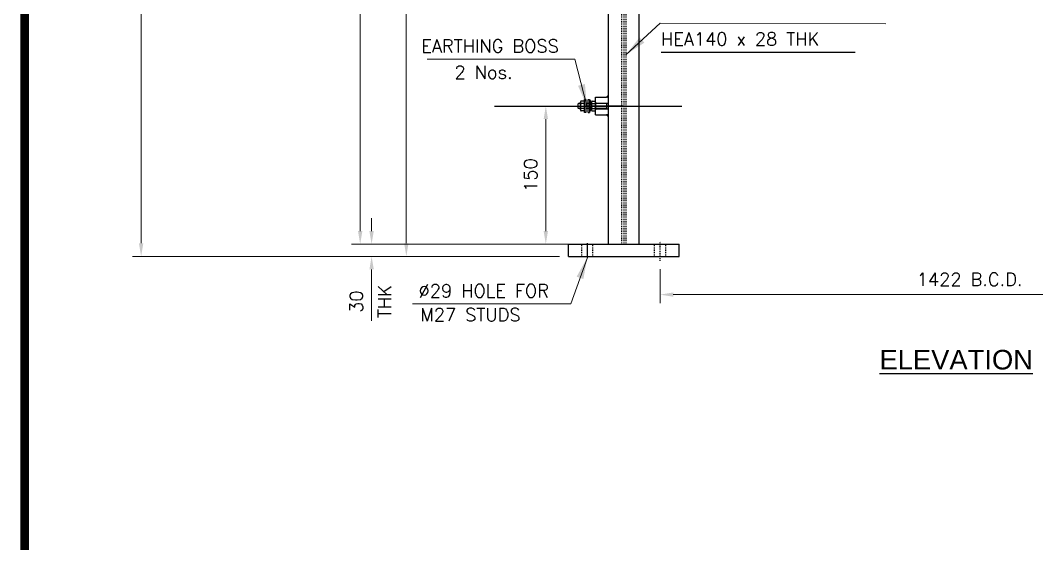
# Model space of a CAD drawing. Header units: inches. Extents: x 26960 to 35074, y -20333 to -19295.
# Drawn here: x 26990 to 27106.8, y -19610.2 to -19550 of the extents above; entities that cross this region are included whole.
import ezdxf
from ezdxf.enums import TextEntityAlignment as Align

# ---------------------------------------------------------------- set-up
doc = ezdxf.new("R2010")
doc.units = ezdxf.units.IN
doc.header["$LTSCALE"] = 200
doc.header["$MEASUREMENT"] = 0
for name, pattern in [('CENTER', [2, 1.25, -0.25, 0.25, -0.25]), ('CENTER2', [1.125, 0.75, -0.125, 0.125, -0.125]), ('DASHED', [0.75, 0.5, -0.25]), ('G-CENTER', [13.5, 7.5, -2, 2, -2])]:
    doc.linetypes.add(name, pattern=pattern)
doc.layers.add('AM_5', color=3, linetype='Continuous', lineweight=15)
for name, color, linetype in [('BORDER1', 3, 'Continuous'), ('BORDER2', 7, 'Continuous'), ('CENTER', 1, 'CENTER'), ('DIMENSION', 8, 'Continuous'), ('EQPT', 6, 'Continuous'), ('WELD', 5, 'Continuous')]:
    doc.layers.add(name, color=color, linetype=linetype)
doc.styles.add('ARIAL', font='arial.ttf')
doc.styles.add('ROMANC', font='ROMANC', dxfattribs={"height": 5})
doc.styles.add('ROMANS', font='romans.shx')
doc.styles.add('ROMANT', font='romant.shx')
doc.styles.get("Standard").update_dxf_attribs({"font": 'romans.shx'})
doc.dimstyles.new('VEP-5', dxfattribs={"dimscale": 0, "dimtxt": 2.5, "dimasz": 2.5, "dimexe": 1, "dimexo": 1, "dimgap": 1, "dimtad": 1, "dimdec": 0, "dimlfac": 20, "dimzin": 9, "dimdsep": 46, "dimtxsty": 'ROMANS', "dimcen": 0, "dimclrd": 256, "dimclre": 256, "dimclrt": 40, "dimadec": 0, "dimazin": 0, "dimtfac": 1, "dimtdec": 0, "dimtofl": 0, "dimtmove": 0, "dimatfit": 3, "dimfxl": 1.25, "dimlwd": -1, "dimlwe": -1, "dimarcsym": 0})
pattern_1 = [(45, (26635.298167, -19322.774115), (-0.0220996539, 0.0220996539), []), (135, (26635.298167, -19322.774115), (-0.0220996539, -0.0220996539), [])]

# ---------------------------------------------------------------- blocks, each defined once
blk = doc.blocks.new('*U61')
at = {"color": 0, "linetype": 'CENTER2', "transparency": 16777216}
blk.add_line((-11.36, 0), (10.17, 0), dxfattribs=at)
blk = doc.blocks.new('*D62')
at = {"layer": 'AM_5', "transparency": 16777216}
for p, q in [((27052.11, -19559.88), (27049.38, -19559.88)), ((27050.38, -19574.27), (27050.38, -19561.38)), ((27056.6, -19575.77), (27049.38, -19575.77))]:
    blk.add_line(p, q, dxfattribs=at)
for points in [[(27050.63, -19561.38), (27050.13, -19561.38), (27050.38, -19559.88)], [(27050.13, -19574.27), (27050.63, -19574.27), (27050.38, -19575.77)]]:
    blk.add_solid(points, dxfattribs=at)
at = {"layer": 'Defpoints', "color": 0, "transparency": 16777216}
for p in [(27050.38, -19559.88), (27053.11, -19559.88), (27057.6, -19575.77)]:
    blk.add_point(p, dxfattribs=at)
at = {"layer": 'AM_5', "color": 40, "transparency": 16777216, "insert": (27048.63, -19567.82), "char_height": 1.5, "attachment_point": 5, "rotation": 90, "style": 'ROMANS'}
blk.add_mtext('150', dxfattribs=at)
blk = doc.blocks.new('*U63')
at = {"layer": 'CENTER', "color": 0, "linetype": 'CENTER2', "transparency": 16777216}
blk.add_line((0, -0.82), (0, 0.82), dxfattribs=at)
blk = doc.blocks.new('*D65')
at = {"layer": 'AM_5', "transparency": 16777216}
for p, q in [((27063.53, -19578.66), (27063.53, -19582.57)), ((27134.63, -19578.66), (27134.63, -19582.57)), ((27065.03, -19581.57), (27133.13, -19581.57))]:
    blk.add_line(p, q, dxfattribs=at)
for points in [[(27065.03, -19581.32), (27065.03, -19581.82), (27063.53, -19581.57)], [(27133.13, -19581.82), (27133.13, -19581.32), (27134.63, -19581.57)]]:
    blk.add_solid(points, dxfattribs=at)
at = {"layer": 'Defpoints', "color": 0, "transparency": 16777216}
for p in [(27063.53, -19577.66), (27134.63, -19577.66), (27134.63, -19581.57)]:
    blk.add_point(p, dxfattribs=at)
at = {"layer": 'AM_5', "color": 40, "transparency": 16777216, "insert": (27099.08, -19579.82), "char_height": 1.5, "attachment_point": 5, "style": 'ROMANS'}
blk.add_mtext('1422 B.C.D.', dxfattribs=at)
blk = doc.blocks.new('*D68')
at = {"layer": 'AM_5', "transparency": 16777216}
for p, q in [((27060.08, -19496.58), (27028.05, -19496.58)), ((27029.05, -19574.27), (27029.05, -19498.08)), ((27056.6, -19575.77), (27028.05, -19575.77))]:
    blk.add_line(p, q, dxfattribs=at)
for points in [[(27029.3, -19498.08), (27028.8, -19498.08), (27029.05, -19496.58)], [(27028.8, -19574.27), (27029.3, -19574.27), (27029.05, -19575.77)]]:
    blk.add_solid(points, dxfattribs=at)
at = {"layer": 'Defpoints', "color": 0, "transparency": 16777216}
for p in [(27029.05, -19496.58), (27061.08, -19496.58), (27057.6, -19575.77)]:
    blk.add_point(p, dxfattribs=at)
at = {"layer": 'AM_5', "color": 40, "transparency": 16777216, "insert": (27027.3, -19536.17), "char_height": 1.5, "attachment_point": 5, "rotation": 90, "style": 'ROMANS'}
blk.add_mtext('1584', dxfattribs=at)
blk = doc.blocks.new('*D142')
at = {"layer": 'AM_5', "transparency": 16777216}
for p, q in [((27030.36, -19574.27), (27030.36, -19572.77)), ((27051.97, -19575.77), (27029.36, -19575.77)), ((27051.97, -19577.17), (27029.36, -19577.17)), ((27030.36, -19578.67), (27030.36, -19584.6))]:
    blk.add_line(p, q, dxfattribs=at)
for points in [[(27030.11, -19574.27), (27030.61, -19574.27), (27030.36, -19575.77)], [(27030.61, -19578.67), (27030.11, -19578.67), (27030.36, -19577.17)]]:
    blk.add_solid(points, dxfattribs=at)
at = {"layer": 'Defpoints', "color": 0, "transparency": 16777216}
for p in [(27052.97, -19575.77), (27030.36, -19577.17), (27052.97, -19577.17)]:
    blk.add_point(p, dxfattribs=at)
at = {"layer": 'AM_5', "color": 40, "transparency": 16777216, "insert": (27028.61, -19582.38), "char_height": 1.5, "attachment_point": 5, "rotation": 90, "style": 'ROMANS'}
blk.add_mtext('30', dxfattribs=at)
blk = doc.blocks.new('*D143')
at = {"layer": 'AM_5', "transparency": 16777216}
for p, q in [((27060.33, -19509.87), (27033.35, -19509.87)), ((27034.35, -19575.67), (27034.35, -19511.37)), ((27051.97, -19577.17), (27033.35, -19577.17))]:
    blk.add_line(p, q, dxfattribs=at)
for points in [[(27034.6, -19511.37), (27034.1, -19511.37), (27034.35, -19509.87)], [(27034.1, -19575.67), (27034.6, -19575.67), (27034.35, -19577.17)]]:
    blk.add_solid(points, dxfattribs=at)
at = {"layer": 'Defpoints', "color": 0, "transparency": 16777216}
for p in [(27034.35, -19509.87), (27061.33, -19509.87), (27052.97, -19577.17)]:
    blk.add_point(p, dxfattribs=at)
at = {"layer": 'AM_5', "color": 40, "transparency": 16777216, "insert": (27032.6, -19543.52), "char_height": 1.5, "attachment_point": 5, "rotation": 90, "style": 'ROMANS'}
blk.add_mtext('1346', dxfattribs=at)
blk = doc.blocks.new('*D241')
at = {"layer": 'AM_5', "transparency": 16777216}
for p, q in [((27069.12, -19345.75), (27002.88, -19345.75)), ((27003.88, -19575.67), (27003.88, -19347.25)), ((27051.97, -19577.17), (27002.88, -19577.17))]:
    blk.add_line(p, q, dxfattribs=at)
for points in [[(27004.13, -19347.25), (27003.63, -19347.25), (27003.88, -19345.75)], [(27003.63, -19575.67), (27004.13, -19575.67), (27003.88, -19577.17)]]:
    blk.add_solid(points, dxfattribs=at)
at = {"layer": 'Defpoints', "color": 0, "transparency": 16777216}
for p in [(27003.88, -19345.75), (27070.12, -19345.75), (27052.97, -19577.17)]:
    blk.add_point(p, dxfattribs=at)
at = {"layer": 'AM_5', "color": 40, "transparency": 16777216, "insert": (27002.13, -19461.46), "char_height": 1.5, "attachment_point": 5, "rotation": 90, "style": 'ROMANS'}
blk.add_mtext('4628', dxfattribs=at)
blk = doc.blocks.new('*U254')
at = {"layer": 'BORDER1', "color": 154, "true_color": 0x1859a9, "const_width": 1}
blk.add_lwpolyline([(0, 564), (796, 564), (796, 0), (0, 0)], close=True, dxfattribs=at)
at = {"layer": 'BORDER2', "flags": 8}
for tag, height, style, p in [('REV-B', 2.7, 'ROMANS', (662.76, 125.68)), ('REV-A', 2.7, 'ROMANS', (662.76, 118.68)), ('RE-B', 7, 'ROMANT', (745.34, 6.15))]:
    blk.add_attdef(tag, text='', height=height, dxfattribs=dict(at, style=style)).set_placement(p, align=Align.CENTER)
at = {"layer": 'BORDER2', "style": 'ROMANS', "width": 4.59626}
for tag, p, p2 in [('DATE-B', (668.47, 125.68), (681.47, 125.68)), ('DATE-A', (668.47, 118.68), (681.47, 118.68))]:
    blk.add_attdef(tag, text='', height=2.7, dxfattribs=at).set_placement(p, p2, align=Align.FIT)
at = {"layer": 'BORDER2'}
for tag, height, style, p in [('DRN-B', 2.7, 'ROMANS', (689.55, 125.68)), ('CHD-B', 2.7, 'ROMANS', (701.61, 125.68)), ('APD-B', 2.7, 'ROMANS', (713.32, 125.68)), ('DRN-A', 2.7, 'ROMANS', (689.55, 118.68)), ('CHD-A', 2.7, 'ROMANS', (701.61, 118.68)), ('APD-A', 2.7, 'ROMANS', (713.32, 118.68)), ('CONS_CONT_VEND', 3.5, 'ROMANC', (726, 61.94))]:
    blk.add_attdef(tag, text='', height=height, dxfattribs=dict(at, style=style)).set_placement(p, align=Align.CENTER)
at = {"layer": 'BORDER2', "style": 'ROMANS', "width": 0.8}
for tag, p, height in [('1:X', (670.77, 103.49), 3), ('LOC', (709.61, 103.49), 3), ('PROJ_NO', (774.84, 103.49), 3), ('CONS_DRG_NO', (681.74, 53.26), 2.5)]:
    blk.add_attdef(tag, p, '', height=height, dxfattribs=at)
at = {"layer": 'BORDER2', "lineweight": 30, "width": 0.8, "flags": 104}
for tag, p in [('COMMENTS-B', (719.88, 127.5)), ('COMMENTS-A', (719.88, 120.5))]:
    blk.add_attdef(tag, text='', height=2.2, dxfattribs=at).set_placement(p, align=Align.MIDDLE_LEFT)
at = {"layer": 'BORDER2', "style": 'ROMANS', "width": 0.8}
for tag, p in [('PROJECT_TITLE_1', (726, 45.91)), ('PROJECT_TITLE_2', (726, 40.58))]:
    blk.add_attdef(tag, text='', height=3.5, dxfattribs=at).set_placement(p, align=Align.MIDDLE)
at = {"layer": 'BORDER2', "style": 'ROMANT', "width": 0.8}
for tag, p in [('DRG_TITLE_1', (726, 29.73)), ('DRG_TITLE_2', (726, 23.03)), ('DRG_TITLE_3', (726, 16.33))]:
    blk.add_attdef(tag, text='', height=4, dxfattribs=at).set_placement(p, align=Align.CENTER)
at = {"layer": 'BORDER2', "style": 'ROMANT'}
for tag, p in [('AR', (668.95, 6.15)), ('PA', (683.03, 6.15)), ('DC', (697.09, 6.15)), ('TS', (775.94, 6.15))]:
    blk.add_attdef(tag, p, '', height=7, dxfattribs=at)
for tag, p in [('SRNO', (736.79, 6.15)), ('SH', (771.83, 6.2))]:
    blk.add_attdef(tag, text='', height=7, dxfattribs=at).set_placement(p, align=Align.RIGHT)
at = {"layer": 'BORDER2', "style": 'ROMANS', "flags": 2}
blk.add_attdef('TB_VERSION', text='', height=2, dxfattribs=at).set_placement((1, -1), align=Align.TOP_LEFT)

msp = doc.modelspace()

# ---------------------------------------------------------------- hatches: boundary and pattern name
at = {"layer": 'WELD'}
h = msp.add_hatch(dxfattribs=at)
h.set_pattern_fill('ANSI37', color=256, scale=0.250029)
h.set_pattern_definition(pattern_1)
h.paths.add_polyline_path([(27057.59679, -19558.87869), (27057.59679, -19558.62866), (27057.34676, -19558.87869)])
h = msp.add_hatch(dxfattribs=at)
h.set_pattern_fill('ANSI37', color=256, scale=0.250029)
h.set_pattern_definition(pattern_1)
h.paths.add_polyline_path([(27057.59679, -19560.87893), (27057.59679, -19561.12895), (27057.34676, -19560.87893)])

# ---------------------------------------------------------------- linework, layer by layer
for p, q in [((27061.07975, -19494.87117, -17.08977), (27061.07975, -19575.76855, -17.08977)), ((27057.59679, -19575.76855, -17.08977), (27057.59679, -19500.62867, -17.08977)), ((27063.62658, -19553.67133, -17.08977), (27085.91915, -19553.67133, -17.08977)), ((27057.34676, -19558.87869, -17.08977), (27057.59679, -19558.62866, -17.08977)), ((27057.59679, -19558.87869, -17.08977), (27057.34676, -19558.87869, -17.08977)), ((27057.59679, -19560.87893, -17.08977), (27057.34676, -19560.87893, -17.08977)), ((27057.34676, -19560.87893, -17.08977), (27057.59679, -19561.12895, -17.08977)), ((27052.97357, -19577.16871, -17.08977), (27052.97357, -19575.76855, -17.08977)), ((27052.97357, -19575.76855, -17.08977), (27065.70297, -19575.76855, -17.08977)), ((27065.70297, -19577.16871, -17.08977), (27065.70297, -19575.76855, -17.08977)), ((27052.97357, -19577.16871, -17.08977), (27065.70297, -19577.16871, -17.08977))]:
    msp.add_line(p, q)
at = {"color": 7, "linetype": 'DASHED'}
for p, q in [((27054.09472, -19560.12884, -17.08977), (27054.09618, -19559.62878, -17.08977)), ((27054.14633, -19559.57863, -17.08977), (27054.09618, -19559.62878, -17.08977)), ((27054.34641, -19559.57863, -17.08977), (27054.14633, -19559.57863, -17.08977)), ((27054.34641, -19560.30498, -17.08977), (27054.34641, -19559.45235, -17.08977)), ((27054.83647, -19559.32608, -17.08977), (27054.43392, -19559.32608, -17.08977)), ((27054.74896, -19559.57863, -17.08977), (27054.43392, -19559.57863, -17.08977)), ((27054.83647, -19560.62875, -17.08977), (27054.83647, -19559.12858, -17.08977)), ((27054.98648, -19559.12858, -17.08977), (27054.83647, -19559.12858, -17.08977)), ((27054.83647, -19560.43125, -17.08977), (27054.83647, -19559.32608, -17.08977)), ((27054.98648, -19559.12858, -17.08977), (27054.98648, -19560.62875, -17.08977)), ((27055.60656, -19559.57892, -17.08977), (27054.98648, -19559.57892, -17.08977)), ((27055.25087, -19560.62875, -17.08977), (27055.25087, -19559.12858, -17.08977)), ((27055.25087, -19559.12858, -17.08977), (27055.40089, -19559.12858, -17.08977)), ((27055.25087, -19559.12858, -17.08977), (27055.40089, -19559.12858, -17.08977)), ((27055.40089, -19559.12858, -17.08977), (27055.40089, -19560.62875, -17.08977)), ((27055.53995, -19559.86314, -17.08977), (27055.40311, -19560.46481, -17.08977)), ((27055.40817, -19559.20911, -17.08977), (27055.42556, -19559.70789, -17.08977)), ((27055.51004, -19559.26066, -17.08977), (27055.40817, -19559.20911, -17.08977)), ((27055.42556, -19559.70789, -17.08977), (27055.50787, -19559.67991, -17.08977)), ((27055.50787, -19559.67991, -17.08977), (27055.51004, -19559.26066, -17.08977)), ((27055.60656, -19560.05768, -17.08977), (27055.53995, -19559.86314, -17.08977)), ((27055.60656, -19559.4525, -17.08977), (27055.60656, -19560.30512, -17.08977)), ((27055.69407, -19559.32622, -17.08977), (27056.0091, -19559.32622, -17.08977)), ((27055.69407, -19559.57877, -17.08977), (27056.0091, -19559.57877, -17.08977)), ((27056.09661, -19560.87893, -17.08977), (27056.09661, -19558.87869, -17.08977)), ((27056.09661, -19558.87869, -17.08977), (27057.34676, -19558.87869, -17.08977)), ((27056.09661, -19559.4525, -17.08977), (27056.09661, -19560.30512, -17.08977)), ((27056.09661, -19559.54527, -17.08977), (27057.59679, -19559.54527, -17.08977)), ((27057.39589, -19559.57892, -17.08977), (27056.09661, -19559.57892, -17.08977)), ((27057.39589, -19560.1787, -17.08977), (27057.39589, -19559.57892, -17.08977)), ((27057.59679, -19560.87893, -17.08977), (27057.59679, -19558.98193, -17.08977)), ((27054.14458, -19560.1787, -17.08977), (27054.09472, -19560.12884, -17.08977)), ((27054.34641, -19560.1787, -17.08977), (27054.14458, -19560.1787, -17.08977)), ((27054.74896, -19560.1787, -17.08977), (27054.43392, -19560.1787, -17.08977)), ((27054.83647, -19560.43125, -17.08977), (27054.43392, -19560.43125, -17.08977)), ((27054.98648, -19560.62875, -17.08977), (27054.83647, -19560.62875, -17.08977)), ((27054.98648, -19560.62875, -17.08977), (27054.83647, -19560.62875, -17.08977)), ((27055.60656, -19560.1787, -17.08977), (27054.98648, -19560.1787, -17.08977)), ((27055.25087, -19560.62875, -17.08977), (27055.40089, -19560.62875, -17.08977)), ((27055.40311, -19560.46481, -17.08977), (27055.48993, -19560.46038, -17.08977)), ((27055.48993, -19560.46038, -17.08977), (27055.60656, -19560.05768, -17.08977)), ((27055.69407, -19560.17884, -17.08977), (27056.0091, -19560.17884, -17.08977)), ((27055.69407, -19560.4314, -17.08977), (27056.0091, -19560.4314, -17.08977)), ((27057.39589, -19560.1787, -17.08977), (27056.09661, -19560.1787, -17.08977)), ((27056.09661, -19560.21235, -17.08977), (27057.59679, -19560.21235, -17.08977)), ((27056.09661, -19560.87893, -17.08977), (27057.59679, -19560.87893, -17.08977))]:
    msp.add_line(p, q, dxfattribs=at)
at = {"color": 1, "linetype": 'G-CENTER', "lineweight": 15, "ltscale": 0.5}
msp.add_line((27055.28334, -19559.87444, -17.08977), (27059.26276, -19559.87444, -17.08977), dxfattribs=at)
at = {"linetype": 'DASHED', "ltscale": 0.001}
for p, q in [((27054.50034, -19577.16871, -17.08977), (27054.50034, -19575.76855, -17.08977)), ((27055.80049, -19577.16871, -17.08977), (27055.80049, -19575.76855, -17.08977)), ((27062.87605, -19577.16871, -17.08977), (27062.87605, -19575.76855, -17.08977)), ((27064.1762, -19577.16871, -17.08977), (27064.1762, -19575.76855, -17.08977))]:
    msp.add_line(p, q, dxfattribs=at)
at = {"color": 7, "linetype": 'DASHED'}
for centre, radius, start, end in [((27054.48127, -19559.45235, -17.08977), 0.13486, 110.5558595, 249.4441405), ((27054.90451, -19559.87866, -17.08977), 0.5581, 147.4795906, 212.5204094), ((27054.7016, -19559.45235, -17.08977), 0.13486, 290.5558595, 69.4441405), ((27054.27837, -19559.87866, -17.08977), 0.5581, 327.4795906, 32.5204094), ((27055.74142, -19559.4525, -17.08977), 0.13486, 110.5558595, 249.4441405), ((27056.16466, -19559.87881, -17.08977), 0.5581, 147.4795906, 212.5204094), ((27055.96175, -19559.4525, -17.08977), 0.13486, 290.5558595, 69.4441405), ((27055.53851, -19559.87881, -17.08977), 0.5581, 327.4795906, 32.5204094), ((27054.48127, -19560.30498, -17.08977), 0.13486, 110.5558595, 249.4441405), ((27054.7016, -19560.30498, -17.08977), 0.13486, 290.5558595, 69.4441405), ((27055.74142, -19560.30512, -17.08977), 0.13486, 110.5558595, 249.4441405), ((27055.96175, -19560.30512, -17.08977), 0.13486, 290.5558595, 69.4441405)]:
    msp.add_arc(centre, radius, start, end, dxfattribs=at)
at = {"layer": 'CENTER', "linetype": 'CENTER', "ltscale": 0.0001}
for p, q in [((27059.33827, -19498.88718, -17.08977), (27059.33827, -19575.76855, -17.08977)), ((27053.10863, -19559.87881, -17.08977), (27059.51747, -19559.87881, -17.08977)), ((27063.52612, -19577.66464, -17.08977), (27063.52612, -19575.46053, -17.08977))]:
    msp.add_line(p, q, dxfattribs=at)
at = {"layer": 'DIMENSION', "linetype": 'DASHED', "ltscale": 0.0001}
for p, q in [((27059.08824, -19498.88718, -17.08977), (27059.08824, -19575.76855, -17.08977)), ((27059.5883, -19498.88718, -17.08977), (27059.5883, -19575.76855, -17.08977))]:
    msp.add_line(p, q, dxfattribs=at)

# ---------------------------------------------------------------- block references
at = {"color": 7, "linetype": 'CENTER2'}
msp.add_blockref('*U61', (27055.85158, -19559.87881, -17.08977), dxfattribs=at)
at = {"layer": 'BORDER1', "lineweight": 9}
msp.add_blockref('*U254', (26990.4983, -19874.28619), dxfattribs=at)
at = {"layer": 'CENTER', "linetype": 'CENTER2'}
msp.add_blockref('*U63', (27055.15042, -19576.46863, -17.08977), dxfattribs=at)

# ---------------------------------------------------------------- texts
at = {"color": 3, "style": 'ROMANS'}
for s, p in [('HEA140 x 28 THK', (27063.59998, -19552.9276, -17.08977)), ('EARTHING BOSS', (27036.06052, -19553.7286, -17.08977)), ('2 Nos.', (27039.88631, -19556.74706, -17.08977)), ('%%C29 HOLE FOR', (27035.76463, -19581.88195, -17.08977)), ('M27 STUDS', (27035.97016, -19584.63466, -17.08977))]:
    msp.add_text(s, height=1.5, dxfattribs=at).set_placement(p)
msp.add_text('THK', height=1.5, rotation=90, dxfattribs=at).set_placement((27032.61909, -19584.25055, -17.08977))
at = {"layer": 'EQPT', "style": 'ARIAL'}
msp.add_text('%%UELEVATION', height=2.25, dxfattribs=at).set_placement((27097.53679, -19589.04742, -17.08977), align=Align.MIDDLE_CENTER)

# ---------------------------------------------------------------- dimensions: what is measured, and where the dimension line sits
at = {"layer": 'AM_5'}
dim = msp.add_linear_dim(base=(27003.884, -19345.74747), p1=(27052.97357, -19577.16871, -17.08977), p2=(27070.11518, -19345.74747, -17.08977), angle=90, dimstyle='VEP-5', override={"dimscale": 1, "dimtxt": 1.5, "dimasz": 1.5}, dxfattribs=at)
dim.commit()
dim.dimension.update_dxf_attribs({"geometry": '*D241', "text_midpoint": (27002.134, -19461.45809)})
for base, p1, p2, picture, middle in [((27029.0514, -19496.58002), (27057.59679, -19575.76855, -17.08977), (27061.07975, -19496.58002, -17.08977), '*D68', (27029.0514, -19536.17428)), ((27034.3531, -19509.87144), (27052.97357, -19577.16871, -17.08977), (27061.32975, -19509.87144, -17.08977), '*D143', (27034.3531, -19543.52007))]:
    dim = msp.add_linear_dim(base=base, p1=p1, p2=p2, angle=90, dimstyle='VEP-5', override={"dimscale": 1, "dimtxt": 1.5, "dimasz": 1.5}, dxfattribs=at)
    dim.commit()
    dim.dimension.update_dxf_attribs({"geometry": picture, "text_midpoint": middle, "dimtype": 160})
for base, p1, p2, text, picture, middle in [((27050.38385, -19559.87881, -17.08977), (27057.59679, -19575.76855, -17.08977), (27053.10863, -19559.87881, -17.08977), '150', '*D62', (27048.63385, -19567.82368, -17.08977)), ((27030.35951, -19577.16871), (27052.97357, -19575.76855, -17.08977), (27052.97357, -19577.16871, -17.08977), '30', '*D142', (27028.60951, -19582.383))]:
    dim = msp.add_linear_dim(base=base, p1=p1, p2=p2, angle=90, text=text, dimstyle='VEP-5', override={"dimscale": 1, "dimtxt": 1.5, "dimasz": 1.5, "dimtxsty": 'ROMANS', "dimtfill": 0}, dxfattribs=at)
    dim.commit()
    dim.dimension.update_dxf_attribs({"geometry": picture, "text_midpoint": middle})
dim = msp.add_linear_dim(base=(27134.63411, -19581.56578), p1=(27063.52612, -19577.66464, -17.08977), p2=(27134.63411, -19577.66467, -17.08977), text='<> B.C.D.', dimstyle='VEP-5', override={"dimscale": 1, "dimtxt": 1.5, "dimasz": 1.5}, dxfattribs=at)
dim.commit()
dim.dimension.update_dxf_attribs({"geometry": '*D65', "text_midpoint": (27099.08011, -19579.81578)})

# ---------------------------------------------------------------- leaders
for points, override in [([(27059.5883, -19553.98921, -17.08977), (27063.51545, -19550.35639, -17.08977), (27089.4623, -19550.42966, -17.08977)], {"dimscale": 1}), ([(27055.09719, -19559.87152, -17.08977), (27053.71811, -19554.48917, -17.08977), (27036.74318, -19554.48917, -17.08977)], {"dimscale": 1}), ([(27055.15042, -19577.28871, -17.08977), (27053.24047, -19582.63873, -17.08977), (27035.07463, -19582.63873, -17.08977)], {"dimscale": 1, "dimclrd": 8, "dimclre": 8})]:
    msp.add_leader(points, dimstyle='VEP-5', override=override, dxfattribs=at)

doc.saveas('drawing.dxf')
